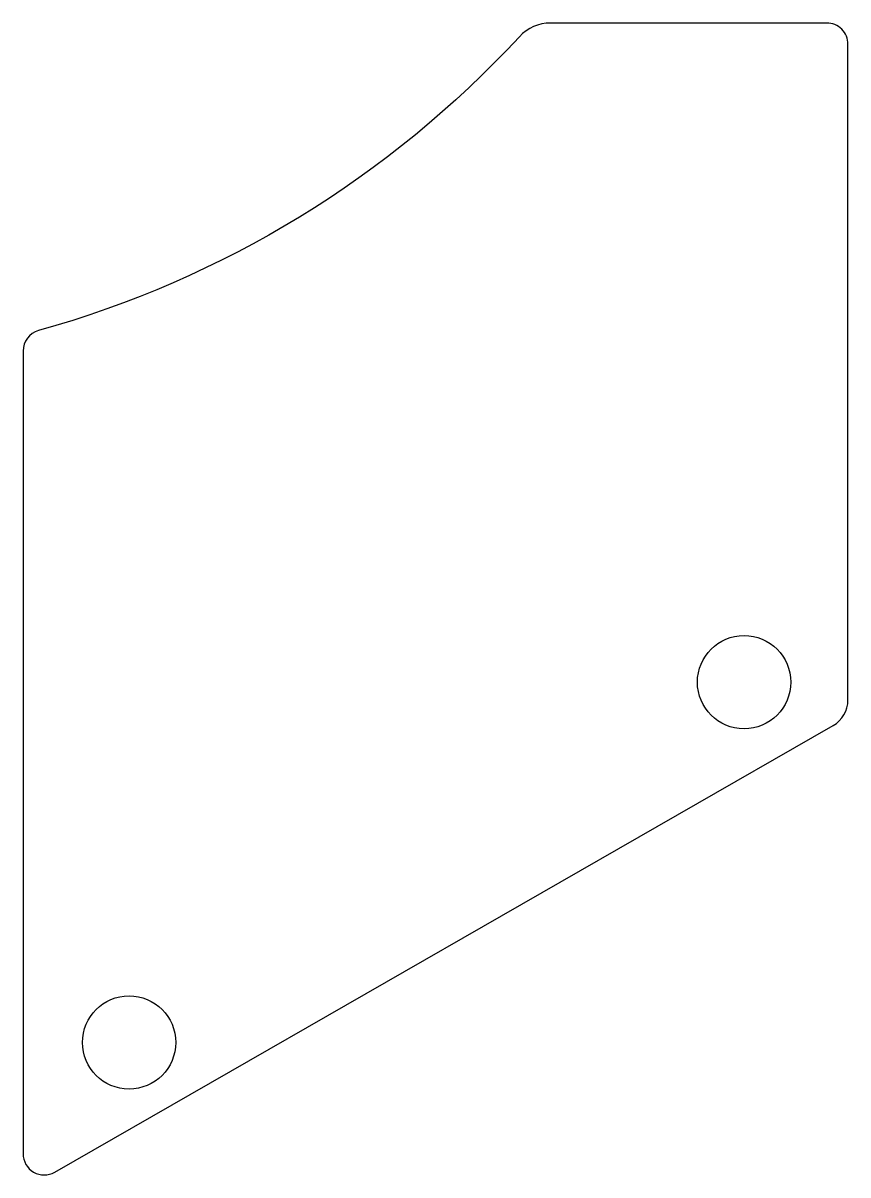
# Model space of a CAD drawing. Header units: millimetres. Extents: x 61 to 80.5, y -127.4 to -100.2.
import ezdxf

# ---------------------------------------------------------------- set-up
doc = ezdxf.new("R2010")
doc.units = ezdxf.units.MM
doc.layers.get('0').update_dxf_attribs({"linetype": 'CONTINUOUS'})

msp = doc.modelspace()

# ---------------------------------------------------------------- linework, layer by layer
msp.add_lwpolyline([(80.45, -100.7, 0.414214), (79.95, -100.2), (73.439, -100.2, 0.209311), (72.704, -100.522, -0.139103), (61.365, -107.456, 0.336483), (61, -107.938), (61, -126.876, 0.57653), (61.749, -127.31), (80.099, -116.776, 0.268609), (80.45, -116.169)], format="xyb", close=True)
for centre in [(78, -115.75), (63.5, -124.25)]:
    msp.add_circle(centre, 1.1)

doc.saveas('drawing.dxf')
